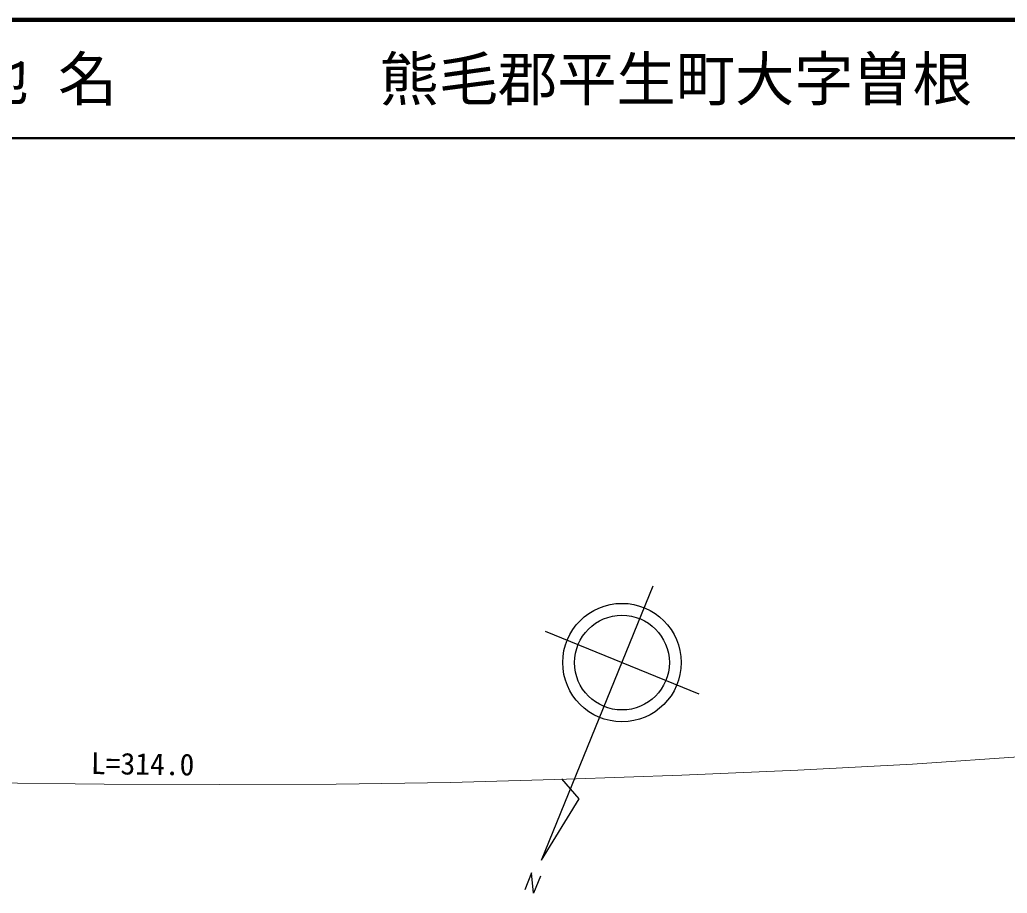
# Model space of a CAD drawing. Units: millimetres, scale not verified. Extents: x 40000 to 680000, y 20000 to 380000.
# Drawn here: x 374648 to 458004, y 306276 to 380000 of the extents above; entities that cross this region are included whole.
import ezdxf
from ezdxf.enums import TextEntityAlignment as Align

# ---------------------------------------------------------------- set-up
doc = ezdxf.new("R2010")
doc.units = ezdxf.units.MM
doc.header["$LTSCALE"] = 1000
for name, color, linetype, lineweight in [('M-BMK-SRVR', 3, 'Continuous', 25), ('M-STR-HTXT', 7, 'Continuous', 13), ('M-TTL', 2, 'Continuous', 140), ('M-TTL-LINE', 7, 'Continuous', 50)]:
    doc.layers.add(name, color=color, linetype=linetype, lineweight=lineweight)
doc.layers.add('M-TTL-TXT', color=7, linetype='Continuous')
doc.styles.add('ＭＳ ゴシック', font='')
doc.styles.get('ＭＳ ゴシック').set_extended_font_data('MS Gothic')

msp = doc.modelspace()

# ---------------------------------------------------------------- linework, layer by layer
at = {"layer": 'M-BMK-SRVR'}
for p, q in [((418684, 309075), (428123, 332225)), ((418998, 328386), (431962, 323101)), ((421876, 314254), (420401, 315935)), ((418684, 309075), (421876, 314254)), ((417857, 308012), (417280, 306574)), ((418015, 306276), (417857, 308012)), ((418597, 307705), (418015, 306276))]:
    msp.add_line(p, q, dxfattribs=at)
for radius in [5000, 4000]:
    msp.add_circle((425480, 325743), radius, dxfattribs=at)
at = {"layer": 'M-STR-HTXT'}
msp.add_lwpolyline([(371971, 315602), (381770, 315473), (391550, 315449), (401350, 315488), (410996, 315625), (420792, 315898), (430528, 316253), (440319, 316677), (449995, 317183), (459773, 317842), (469350, 318713), (478959, 319770), (483520, 320362), (488040, 321051), (492372, 321822), (496883, 322729), (500941, 323648), (505207, 324723), (508916, 325747), (512745, 326911), (515202, 327759), (517644, 328711), (518568, 329089)], dxfattribs=at)
at = {"layer": 'M-TTL'}
msp.add_line((680000, 380000), (40000, 380000), dxfattribs=at)
at = {"layer": 'M-TTL-LINE'}
msp.add_line((40000, 370000), (680000, 370000), dxfattribs=at)

# ---------------------------------------------------------------- texts
at = {"layer": 'M-STR-HTXT', "style": 'ＭＳ ゴシック'}
msp.add_text('L=314.0', height=1833, rotation=359.2, dxfattribs=at).set_placement((380639, 315788), align=Align.BOTTOM_LEFT)
at = {"layer": 'M-TTL-TXT', "style": 'ＭＳ ゴシック'}
for s, p in [('地 名', (370380, 375000)), ('熊毛郡平生町大字曽根', (405024, 375000))]:
    msp.add_text(s, height=3666, dxfattribs=at).set_placement(p, align=Align.MIDDLE_LEFT)

doc.saveas('drawing.dxf')
